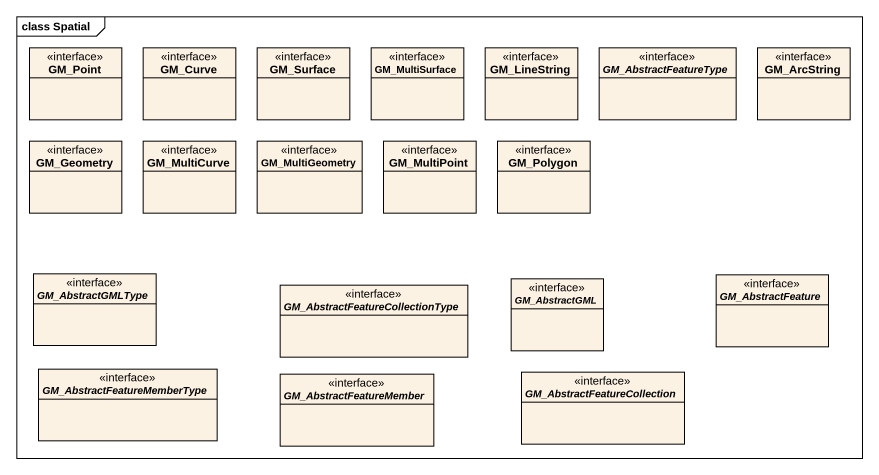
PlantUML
@startuml
mainframe class Spatial
hide circle
hide empty members
class GM_Point <<interface>>
class GM_Curve <<interface>>
class GM_Surface <<interface>>
class GM_MultiSurface <<interface>>
class GM_LineString <<interface>>
abstract class GM_AbstractFeatureType <<interface>>
class GM_ArcString <<interface>>
class GM_Geometry <<interface>>
class GM_MultiCurve <<interface>>
class GM_MultiGeometry <<interface>>
class GM_MultiPoint <<interface>>
class GM_Polygon <<interface>>
abstract class GM_AbstractGMLType <<interface>>
abstract class "GM_AbstractFeatureCollectionType" as GM_AbstractFeatureCollection <<interface>>
abstract class GM_AbstractGML <<interface>>
abstract class GM_AbstractFeature <<interface>>
abstract class GM_AbstractFeatureMemberType <<interface>>
abstract class GM_AbstractFeatureMember <<interface>>
abstract class "GM_AbstractFeatureCollection" as GM_AbstractFeatureCollection_2 <<interface>>
@enduml
